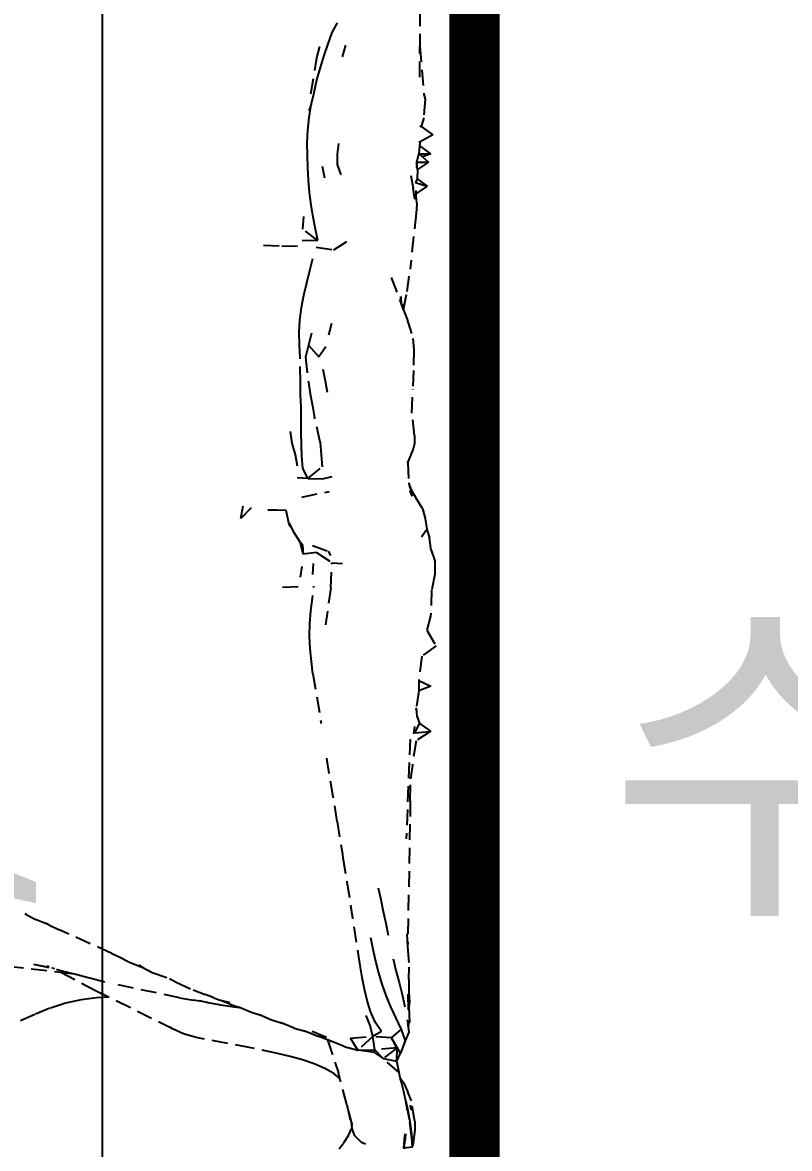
# Model space of a CAD drawing. Header units: millimetres. Extents: x 0 to 460473, y -68369 to 85219.
# Drawn here: x 229778.7 to 230084, y -30432 to -29983.7 of the extents above; entities that cross this region are included whole.
import ezdxf

# ---------------------------------------------------------------- set-up
doc = ezdxf.new("R2010")
doc.units = ezdxf.units.MM
doc.header["$LTSCALE"] = 50
doc.linetypes.add('HIDDEN2', pattern=[0.1875, 0.125, -0.0625])
for name, color, linetype in [('DIM', 7, 'Continuous'), ('fur', 6, 'Continuous'), ('hid', 8, 'HIDDEN2'), ('text', 7, 'Continuous')]:
    doc.layers.add(name, color=color, linetype=linetype)
doc.styles.add('N 맑은고딕', font='malgun.ttf')
doc.styles.add('맑은 고딕', font='malgun.ttf')
doc.dimstyles.new('DH IN40', dxfattribs={"dimscale": 40, "dimtxt": 2.5, "dimasz": 1, "dimexe": 1.5, "dimexo": 1.5, "dimtad": 1, "dimdec": 7, "dimlunit": 6, "dimtxsty": '맑은 고딕', "dimblk": 'ARCHTICK', "dimcen": 2.5, "dimclrd": 256, "dimclre": 256, "dimclrt": 256, "dimadec": 0, "dimazin": 0, "dimtfac": 1, "dimtdec": 7, "dimtix": 1, "dimtmove": 0, "dimatfit": 3, "dimldrblk": 'ARCHTICK', "dimfxl": 1, "dimtfillclr": 1, "dimlwd": -1, "dimlwe": -1, "dimarcsym": 0})

# ---------------------------------------------------------------- blocks, each defined once
blk = doc.blocks.new('_ArchTick')
at = {"color": 0, "linetype": 'ByBlock', "const_width": 0.15}
blk.add_lwpolyline([(-0.5, -0.5), (0.5, 0.5)], dxfattribs=at)
blk = doc.blocks.new('*D439')
at = {"layer": 'Defpoints', "color": 0, "transparency": 16777216}
for p in [(229959, -29637.76), (229810.33, -30857.76), (229959, -30857.76)]:
    blk.add_point(p, dxfattribs=at)
at = {"layer": 'DIM', "transparency": 16777216}
for p, q in [((229899, -29637.76), (229750.33, -29637.76)), ((229810.33, -29637.76), (229810.33, -30857.76)), ((229899, -30857.76), (229750.33, -30857.76))]:
    blk.add_line(p, q, dxfattribs=at)
at = {"layer": 'DIM', "transparency": 16777216, "xscale": 40, "yscale": 40, "zscale": 40}
for p, rotation in [((229810.33, -29637.76), 90), ((229810.33, -30857.76), 270)]:
    blk.add_blockref('_ArchTick', p, dxfattribs=dict(at, rotation=rotation))
at = {"layer": 'DIM', "transparency": 16777216, "insert": (229725.01, -30247.76), "char_height": 100, "attachment_point": 5, "rotation": 90, "style": '맑은 고딕'}
blk.add_mtext('1,220', dxfattribs=at)

msp = doc.modelspace()

# ---------------------------------------------------------------- linework, layer by layer
at = {"layer": 'fur', "color": 40, "lineweight": 50, "true_color": 0xf8d731}
for p, q in [((229958.99865146, -29787.76328172), (229958.97565495, -30359.92729749)), ((229958.97565495, -30359.92729749), (229958.99865146, -30511.69362557))]:
    msp.add_line(p, q, dxfattribs=at)
at = {"layer": 'fur', "color": 40, "lineweight": 50, "true_color": 0xf8d731, "const_width": 20}
msp.add_lwpolyline([(227948.79534532, -29852.15140199), (229958.57693828, -29852.15140199), (229958.57693828, -31062.19639215), (227948.79534532, -31062.19639215)], close=True, dxfattribs=at)
at = {"layer": 'hid'}
for p, q in [((229936.90256386, -29969.46490976), (229936.86880074, -29993.15484)), ((229901.94721241, -29987.6780401), (229904.08088797, -29983.75338838)), ((229956.96196115, -29983.58054399), (229958.97565495, -30359.92729749)), ((229900.32012648, -29992.13659513), (229901.94721241, -29987.6780401)), ((229895.85447219, -29997.75179979), (229896.97796802, -29993.19692554)), ((229898.78702627, -29996.81473474), (229900.32012648, -29992.13659513)), ((229907.22640967, -29992.68827762), (229905.99126415, -29997.34853239)), ((229936.83990672, -30005.38043551), (229936.86880074, -29993.15484)), ((229936.86880074, -29993.15484), (229938.55974197, -30012.68670396)), ((229893.49983023, -30012.08579625), (229895.85447219, -29997.75179979)), ((229897.28258836, -30001.63994214), (229898.78702627, -29996.81473474)), ((229895.90079847, -30006.54670121), (229897.28258836, -30001.63994214)), ((229894.72397742, -30011.5120285), (229895.90079847, -30006.54670121)), ((229893.63181016, -30016.49574257), (229894.72397742, -30011.5120285)), ((229938.45966042, -30012.3619413), (229938.55974197, -30012.68670396)), ((229938.55974197, -30012.68670396), (229939.01490933, -30014.1637131)), ((229893.6227335, -30016.19245738), (229892.68961279, -30018.83947417)), ((229892.82726583, -30021.48909913), (229893.63181016, -30016.49574257)), ((229939.01490933, -30014.1637131), (229938.40100268, -30021.68186966)), ((229892.31967634, -30026.50829227), (229892.82726583, -30021.48909913)), ((229938.40100268, -30021.68186966), (229937.32484952, -30025.05693757)), ((229892.05738289, -30031.51649562), (229892.31967634, -30026.50829227)), ((229936.89189881, -30024.7440073), (229937.32484952, -30025.05693757)), ((229937.32484952, -30025.05693757), (229942.00312162, -30028.43832239)), ((229892.0977101, -30036.51439604), (229892.05738289, -30031.51649562)), ((229904.53648536, -30031.85200142), (229903.94690834, -30036.13329315)), ((229936.92134015, -30031.23429342), (229936.43363516, -30031.50262629)), ((229936.92134015, -30031.23429342), (229936.78391523, -30032.70149153)), ((229942.00312162, -30028.43832239), (229936.92134015, -30031.23429342)), ((229903.94690834, -30036.13329315), (229903.97690378, -30040.22897357)), ((229935.61542624, -30039.30736292), (229936.48529397, -30035.98691224)), ((229936.78391523, -30032.70149153), (229936.48529397, -30035.98691224)), ((229936.48529397, -30035.98691224), (229941.24656999, -30035.89833342)), ((229936.48529397, -30035.98691224), (229937.88372224, -30037.17159871)), ((229941.24656999, -30035.89833342), (229936.78391523, -30032.70149153)), ((229941.24656999, -30035.89833342), (229937.88372224, -30037.17159871)), ((229892.22335766, -30041.50336724), (229892.0977101, -30036.51439604)), ((229897.98381507, -30040.8573997), (229898.87701259, -30045.52182849)), ((229903.97690378, -30040.22897357), (229905.41301874, -30044.35141519)), ((229935.68207094, -30039.83268293), (229935.54677002, -30041.1370319)), ((229935.61542624, -30039.30736292), (229940.34070773, -30039.25304796)), ((229935.68207094, -30039.83268293), (229935.61542624, -30039.30736292)), ((229935.8332634, -30041.024442), (229935.68207094, -30039.83268293)), ((229940.34070773, -30039.25304796), (229935.97870434, -30042.17086527)), ((229937.88372224, -30037.17159871), (229940.34070773, -30039.25304796)), ((229892.46832041, -30046.47001542), (229892.22335766, -30041.50336724)), ((229933.26145085, -30044.61067928), (229934.22230475, -30049.63185376)), ((229935.54677002, -30041.1370319), (229935.8332634, -30041.024442)), ((229935.54677002, -30041.1370319), (229935.97870434, -30042.17086527)), ((229935.97870434, -30042.17086527), (229935.82406119, -30045.8854428)), ((229935.97870434, -30042.17086527), (229935.8332634, -30041.024442)), ((229892.89225595, -30051.40239975), (229892.46832041, -30046.47001542)), ((229934.82887918, -30054.00404907), (229934.22230475, -30049.63185376)), ((229935.82406119, -30045.8854428), (229935.10017126, -30047.40140065)), ((229935.10017126, -30047.40140065), (229939.76012935, -30048.77309101)), ((229939.76012935, -30048.77309101), (229935.22763172, -30051.8322483)), ((229935.82406119, -30045.8854428), (229939.76012935, -30048.77309101)), ((229893.53315849, -30056.30733599), (229892.89225595, -30051.40239975)), ((229935.21348736, -30050.54440311), (229935.22763172, -30051.8322483)), ((229935.22763172, -30051.8322483), (229935.24314952, -30053.24514552)), ((229935.24314952, -30053.24514552), (229935.59476272, -30056.1647064)), ((229894.37236422, -30061.17972554), (229893.53315849, -30056.30733599)), ((229935.59476272, -30056.1647064), (229935.37912884, -30059.61217377)), ((229890.23166051, -30065.92327558), (229890.69025744, -30060.96611138)), ((229895.28755839, -30066.01660959), (229894.37236422, -30061.17972554)), ((229935.37912884, -30059.61217377), (229932.95316439, -30081.85787245)), ((229896.24141335, -30070.53027211), (229890.23166051, -30065.92327558)), ((229896.24141335, -30070.53027211), (229895.28755839, -30066.01660959)), ((229896.24141335, -30070.53027211), (229888.89319736, -30070.67731347)), ((229902.55711967, -30074.21600143), (229909.56338765, -30069.81685998)), ((229880.79942808, -30072.67576564), (229873.99412954, -30072.41919617)), ((229888.14931048, -30072.91598251), (229880.79942808, -30072.67576564)), ((229895.58417995, -30073.09578191), (229902.55711967, -30074.21600143)), ((229893.01123785, -30082.46579839), (229894.22871939, -30077.68254243)), ((229891.859413, -30087.34547924), (229893.01123785, -30082.46579839)), ((229925.41764356, -30085.189128), (229929.38753578, -30095.62602437)), ((229931.75934592, -30090.8086916), (229932.95316439, -30081.85787245)), ((229890.67425987, -30092.24193538), (229891.859413, -30087.34547924)), ((229889.7034075, -30097.17722566), (229890.67425987, -30092.24193538)), ((229929.35237859, -30092.79073833), (229929.48348848, -30095.87828521)), ((229929.38753578, -30095.62602437), (229929.35237859, -30092.79073833)), ((229930.31000699, -30098.05121271), (229931.75934592, -30090.8086916)), ((229889.103832, -30102.16265688), (229889.7034075, -30097.17722566)), ((229929.38753578, -30095.62602437), (229929.48348848, -30095.87828521)), ((229929.48348848, -30095.87828521), (229930.14867023, -30097.62705636)), ((229930.29156911, -30095.66755524), (229930.14867023, -30097.62705636)), ((229930.14867023, -30097.62705636), (229930.31000699, -30098.05121271)), ((229930.31000699, -30098.05121271), (229931.65202891, -30101.57940515)), ((229888.84787092, -30107.14777109), (229889.103832, -30102.16265688)), ((229901.68058628, -30103.5742645), (229900.51809638, -30108.18461609)), ((229931.65202891, -30101.57940515), (229934.09199123, -30109.53966325)), ((229888.88519858, -30112.11795925), (229888.84787092, -30107.14777109)), ((229893.77478842, -30107.42468225), (229892.53797648, -30112.11375883)), ((229889.2038168, -30117.05882368), (229888.88519858, -30112.11795925)), ((229892.53797648, -30112.11375883), (229891.35182351, -30116.98392928)), ((229892.53797648, -30112.11375883), (229896.62002244, -30116.84911935)), ((229934.09199123, -30109.53966325), (229934.44493756, -30113.90504277)), ((229889.29713594, -30126.95933558), (229889.2038168, -30117.05882368)), ((229891.35182351, -30116.98392928), (229892.46732056, -30126.84819599)), ((229899.40559888, -30112.80933896), (229896.62002244, -30116.84911935)), ((229934.44493756, -30113.90504277), (229934.36428316, -30122.19264357)), ((229898.24944135, -30121.74113731), (229899.16630193, -30126.3593614)), ((229934.36428316, -30122.19264357), (229934.02900081, -30129.70041795)), ((229889.38312287, -30131.94931066), (229889.29713594, -30126.95933558)), ((229892.46732056, -30126.84819599), (229893.25753374, -30131.57568401)), ((229899.16630193, -30126.3593614), (229900.00750735, -30130.92982214)), ((229933.69771785, -30139.16478552), (229934.02900081, -30129.70041795)), ((229889.55243046, -30136.97199096), (229889.38312287, -30131.94931066)), ((229893.25753374, -30131.57568401), (229894.07907548, -30136.29057076)), ((229889.64108364, -30142.00245128), (229889.55243046, -30136.97199096)), ((229894.07907548, -30136.29057076), (229894.97727224, -30141.03974778)), ((229934.70689773, -30148.08064074), (229933.69771785, -30139.16478552)), ((229889.6630803, -30146.95619438), (229889.64108364, -30142.00245128)), ((229897.16060691, -30150.82374406), (229894.97727224, -30141.03974778)), ((229886.09428963, -30151.19029075), (229885.36573374, -30146.51928394)), ((229889.71007315, -30151.78045073), (229889.6630803, -30146.95619438)), ((229934.70689773, -30148.08064074), (229934.79021839, -30151.65051488)), ((229887.32243621, -30155.8181177), (229886.09428963, -30151.19029075)), ((229889.88437998, -30156.48310604), (229889.71007315, -30151.78045073)), ((229897.16060691, -30150.82374406), (229897.52455157, -30155.77311502)), ((229934.22497101, -30153.8377353), (229934.79021839, -30151.65051488)), ((229888.16130865, -30160.35169923), (229887.32243621, -30155.8181177)), ((229890.25832312, -30161.09878082), (229889.88437998, -30156.48310604)), ((229897.52455157, -30155.77311502), (229897.96281826, -30160.6061817)), ((229932.036245, -30159.00960393), (229934.22497101, -30153.8377353)), ((229892.31534367, -30165.3088238), (229890.25832312, -30161.09878082)), ((229892.31534367, -30165.3088238), (229897.96281826, -30160.6061817)), ((229931.999976, -30158.37596635), (229932.036245, -30159.00960393)), ((229932.036245, -30159.00960393), (229932.48994918, -30166.93604248)), ((229892.31534367, -30165.3088238), (229888.02332963, -30165.0340789)), ((229892.31534367, -30165.3088238), (229898.1331257, -30165.40633183)), ((229898.1331257, -30165.40633183), (229901.92454919, -30164.41071177)), ((229889.84838545, -30172.64910945), (229900.88004134, -30170.37121002)), ((229932.48994918, -30166.93604248), (229932.51823053, -30167.43013185)), ((229932.48994918, -30166.93604248), (229932.73883607, -30168.02664505)), ((229932.51823053, -30167.43013185), (229932.73883607, -30168.02664505)), ((229932.6798633, -30168.41844193), (229932.66644186, -30168.336376)), ((229932.6798633, -30168.41844193), (229932.92877817, -30168.85895618)), ((229932.73883607, -30168.02664505), (229933.37643337, -30169.75069601)), ((229932.73883607, -30168.02664505), (229932.92877817, -30168.85895618)), ((229932.92877817, -30168.85895618), (229932.94317813, -30168.92205567)), ((229932.94317813, -30168.92205567), (229933.37643337, -30169.75069601)), ((229932.94317813, -30168.92205567), (229933.50624046, -30171.38934999)), ((229933.02121475, -30170.50564918), (229932.959484, -30170.12819399)), ((229933.11526703, -30170.6354191), (229933.02121475, -30170.50564918)), ((229933.15369013, -30170.70951202), (229933.11526703, -30170.6354191)), ((229933.20845891, -30170.87345163), (229933.15369013, -30170.70951202)), ((229933.50624046, -30171.38934999), (229933.20845891, -30170.87345163)), ((229933.37643337, -30169.75069601), (229935.14016518, -30172.7435266)), ((229933.10411566, -30171.0125501), (229933.55643697, -30172.00355666)), ((229933.52770592, -30171.48340989), (229933.50624046, -30171.38934999)), ((229933.94897419, -30172.28829157), (229933.52770592, -30171.48340989)), ((229933.52770592, -30171.48340989), (229933.66425707, -30172.08176617)), ((229933.94897419, -30172.28829157), (229933.98654703, -30172.31554579)), ((229937.88841395, -30177.20828981), (229935.14016518, -30172.7435266)), ((229865.5440811, -30181.21120419), (229866.52226569, -30176.18372907)), ((229869.65112326, -30176.97317157), (229865.5440811, -30181.21120419)), ((229879.92789394, -30177.89492752), (229876.38176648, -30177.84627918)), ((229883.63999615, -30177.98091739), (229879.92789394, -30177.89492752)), ((229884.73782922, -30182.88717453), (229883.63999615, -30177.98091739)), ((229937.88841395, -30177.20828981), (229938.99291267, -30181.1554891)), ((229885.22672502, -30184.31630644), (229884.73782922, -30182.88717453)), ((229884.73782922, -30182.88717453), (229886.49122927, -30186.17315001)), ((229938.99291267, -30181.1554891), (229939.60615276, -30185.44017551)), ((229889.19015221, -30190.53909752), (229886.49122927, -30186.17315001)), ((229937.52513586, -30188.52743646), (229939.60615276, -30185.44017551)), ((229939.60615276, -30185.44017551), (229940.74031363, -30189.0193223)), ((229890.16433741, -30191.7218215), (229889.19015221, -30190.53909752)), ((229890.37097266, -30195.4307192), (229889.19015221, -30190.53909752)), ((229890.16433741, -30191.7218215), (229890.37097266, -30195.4307192)), ((229894.13973292, -30191.94801052), (229900.3544546, -30194.18084123)), ((229941.42454293, -30193.71998307), (229940.74031363, -30189.0193223)), ((229895.76215289, -30194.76460811), (229890.37097266, -30195.4307192)), ((229895.76215289, -30194.76460811), (229901.88255557, -30198.83236493)), ((229900.3544546, -30194.18084123), (229901.27931397, -30195.87544931)), ((229941.42454293, -30193.71998307), (229942.80166686, -30198.03798231)), ((229889.384456, -30204.57356919), (229890.03369061, -30200.2211608)), ((229894.29604249, -30203.47877679), (229894.46535008, -30199.10330568)), ((229901.4112939, -30208.75430165), (229901.88255557, -30198.83236493)), ((229901.88255557, -30198.83236493), (229906.00859484, -30199.04459216)), ((229942.80166686, -30198.03798231), (229942.76967172, -30203.28855557)), ((229942.76967172, -30203.28855557), (229941.56118881, -30209.54670294)), ((229888.36661077, -30208.41874302), (229882.00024549, -30208.70775352)), ((229893.44683828, -30217.97977324), (229894.6743183, -30208.07457219)), ((229901.4112939, -30208.75430165), (229899.27095269, -30223.46967838)), ((229941.56118881, -30209.54670294), (229941.16324932, -30220.0477438)), ((229893.02856855, -30223.00286301), (229893.44683828, -30217.97977324)), ((229941.16324932, -30220.0477438), (229939.65481203, -30225.67145499)), ((229892.92258467, -30228.05251586), (229893.02856855, -30223.00286301)), ((229893.24786854, -30233.07421869), (229892.92258467, -30228.05251586)), ((229939.65481203, -30225.67145499), (229943.29992443, -30231.89125695)), ((229957.21325627, -30307.05861834), (229954.33136115, -30228.16769581)), ((229893.73246152, -30238.05172458), (229893.24786854, -30233.07421869)), ((229943.29992443, -30231.89125695), (229937.6204547, -30236.00454481)), ((229894.30104173, -30243.00344671), (229893.73246152, -30238.05172458)), ((229937.6204547, -30236.00454481), (229936.39197483, -30245.71739802)), ((229894.30104173, -30243.00344671), (229897.52036073, -30262.49539281)), ((229936.39197483, -30245.71739802), (229936.46929641, -30249.74416105)), ((229936.39197483, -30245.71739802), (229941.24856968, -30248.00527017)), ((229936.46929641, -30249.74416105), (229935.43840099, -30256.60764847)), ((229941.24856968, -30248.00527017), (229936.46929641, -30249.74416105)), ((229935.43840099, -30256.60764847), (229935.30813964, -30257.47490148)), ((229935.43840099, -30256.60764847), (229935.64208886, -30259.85057312)), ((229935.64208886, -30259.85057312), (229936.77591645, -30262.67884737)), ((229897.56056959, -30262.76218156), (229897.52036073, -30262.49539281)), ((229897.56548556, -30262.7993844), (229897.56056959, -30262.76218156)), ((229934.5007584, -30266.9483704), (229934.80699565, -30263.97108238)), ((229936.77591645, -30262.67884737), (229934.7535573, -30266.57131562)), ((229941.17291452, -30265.91280624), (229936.77591645, -30262.67884737)), ((229933.0298194, -30269.0008399), (229931.40273348, -30308.74435801)), ((229934.7535573, -30266.57131562), (229941.17291452, -30265.91280624)), ((229941.17291452, -30265.91280624), (229935.33880164, -30269.72076402)), ((229935.33880164, -30269.72076402), (229933.87035826, -30279.34272025)), ((229899.93952225, -30277.55025777), (229899.78814208, -30276.66013847)), ((229902.39481101, -30291.9874186), (229899.93952225, -30277.55025777)), ((229933.87035826, -30279.34272025), (229933.11215944, -30284.8120669)), ((229933.05281591, -30293.53620054), (229933.11215944, -30284.8120669)), ((229933.11215944, -30284.8120669), (229933.11513976, -30284.37392688)), ((229903.91024725, -30301.76446701), (229902.39481101, -30291.9874186)), ((229933.05281591, -30293.53620054), (229931.99165236, -30351.74793741)), ((229903.91024725, -30301.76446701), (229905.87969193, -30313.94236908)), ((229957.21325627, -30307.05861834), (229958.97565495, -30359.92729749)), ((229905.87969193, -30313.94236908), (229906.25722371, -30316.31205782)), ((229906.25722371, -30316.31205782), (229907.84898167, -30325.93657657)), ((229907.84898167, -30325.93657657), (229909.34808705, -30335.49599201)), ((229920.32608443, -30328.23994935), (229921.32259957, -30332.94747875)), ((229910.1446326, -30340.23755576), (229909.34808705, -30335.49599201)), ((229921.32259957, -30332.94747875), (229922.31011608, -30337.65394152)), ((229779.67847092, -30338.58478684), (229783.84450411, -30340.8468224)), ((229780.44084168, -30338.93428155), (229779.67847092, -30338.58478684)), ((229789.1750269, -30342.93830643), (229783.84450411, -30340.8468224)), ((229913.10484914, -30359.17753167), (229910.1446326, -30340.23755576)), ((229922.31011608, -30337.65394152), (229923.26063821, -30342.36747601)), ((229787.18859701, -30342.08809041), (229787.88116367, -30342.34515888)), ((229789.1750269, -30342.93830643), (229787.88116367, -30342.34515888)), ((229789.1750269, -30342.93830643), (229792.9951127, -30344.77995009)), ((229814.18722362, -30354.35601616), (229792.9951127, -30344.77995009)), ((229923.26063821, -30342.36747601), (229924.19716247, -30347.08053828)), ((229917.23288811, -30348.04157911), (229918.18207711, -30352.72651718)), ((229931.62503301, -30346.52372001), (229931.99165236, -30351.74793741)), ((229814.18722362, -30354.35601616), (229816.69084292, -30355.50430457)), ((229918.18207711, -30352.72651718), (229919.21858617, -30357.41363636)), ((229931.99165236, -30351.74793741), (229932.56089071, -30359.85941583)), ((229783.04229276, -30358.66023688), (229792.54551439, -30360.7335108)), ((229783.04229276, -30358.66023688), (229790.80419612, -30360.22792792)), ((229816.69084292, -30355.50430457), (229821.55943595, -30357.92121106)), ((229821.55943595, -30357.92121106), (229826.6080924, -30359.91338133)), ((229824.94525445, -30358.97405368), (229826.6080924, -30359.91338133)), ((229913.91905867, -30363.92681271), (229913.10484914, -30359.17753167)), ((229919.21858617, -30357.41363636), (229920.37374385, -30362.04856309)), ((229926.23485263, -30356.46861791), (229927.35868174, -30361.16585757)), ((229772.80618257, -30359.39656313), (229793.73297084, -30361.85334833)), ((229788.35789861, -30359.34462081), (229789.29960892, -30359.61945886)), ((229790.80419612, -30360.22792792), (229790.39721136, -30359.99617535)), ((229790.80419612, -30360.22792792), (229791.4560291, -30360.35958025)), ((229792.54551439, -30360.7335108), (229799.33907267, -30362.5114994)), ((229807.76286715, -30369.19537318), (229793.73297084, -30361.85334833)), ((229793.73297084, -30361.85334833), (229799.33907267, -30362.5114994)), ((229799.33907267, -30362.5114994), (229805.44721926, -30364.11010422)), ((229799.81609639, -30362.56750153), (229800.33115187, -30362.62796856)), ((229826.6080924, -30359.91338133), (229830.26944486, -30361.98165841)), ((229830.26944486, -30361.98165841), (229837.22438731, -30364.35672575)), ((229920.37374385, -30362.04856309), (229921.71087387, -30366.6277351)), ((229927.35868174, -30361.16585757), (229928.58382878, -30365.89170439)), ((229932.53789421, -30364.78876376), (229932.56089071, -30359.85941583)), ((229805.44721926, -30364.11010422), (229814.22488456, -30366.32597636)), ((229841.24344285, -30372.02273271), (229814.22488456, -30366.32597636)), ((229837.22438731, -30364.35672575), (229839.86265281, -30365.86038612)), ((229839.86265281, -30365.86038612), (229846.60596078, -30368.92012964)), ((229914.7639302, -30368.57670512), (229913.91905867, -30363.92681271)), ((229921.71087387, -30366.6277351), (229923.31229702, -30371.16190937)), ((229928.58382878, -30365.89170439), (229929.76964847, -30370.69050722)), ((229932.53789421, -30364.78876376), (229932.53856077, -30369.59453592)), ((229808.12681181, -30372.03492782), (229801.97274758, -30372.87900889)), ((229812.95294045, -30371.77348214), (229807.76286715, -30369.19537318)), ((229812.95294045, -30371.77348214), (229808.12681181, -30372.03492782)), ((229813.00506738, -30371.77065827), (229812.95294045, -30371.77348214)), ((229838.41187342, -30384.41991298), (229813.00506738, -30371.77065827)), ((229841.24344285, -30372.02273271), (229846.79693174, -30372.94691579)), ((229846.60596078, -30368.92012964), (229851.35090594, -30370.7362496)), ((229854.58441426, -30371.85352023), (229851.35090594, -30370.7362496)), ((229854.58441426, -30371.85352023), (229857.28400377, -30373.01770884)), ((229915.85309792, -30373.13806163), (229914.7639302, -30368.57670512)), ((229923.31229702, -30371.16190937), (229925.15568339, -30375.67550915)), ((229929.76964847, -30370.69050722), (229930.82082197, -30375.63202218)), ((229932.34792309, -30376.81906547), (229932.1786155, -30370.56431279)), ((229932.1786155, -30370.56431279), (229932.48183936, -30375.75146125)), ((229932.53856077, -30369.59453592), (229932.72786532, -30373.79009866)), ((229789.62695818, -30376.16981882), (229783.63386947, -30378.62933389)), ((229795.77035737, -30374.20307459), (229789.62695818, -30376.16981882)), ((229801.97274758, -30372.87900889), (229795.77035737, -30374.20307459)), ((229852.41274448, -30373.89529426), (229846.79693174, -30372.94691579)), ((229849.08546933, -30373.13741852), (229852.41274448, -30373.89529426)), ((229852.41274448, -30373.89529426), (229857.65228111, -30374.88549867)), ((229861.57535124, -30374.76135162), (229857.28400377, -30373.01770884)), ((229857.65228111, -30374.88549867), (229862.95980739, -30375.6522615)), ((229858.59069324, -30373.40166222), (229858.45335058, -30373.37191321)), ((229858.49146153, -30373.28590329), (229861.0483039, -30373.86084992)), ((229861.09732701, -30373.94460974), (229858.72588404, -30373.43094512)), ((229861.57535124, -30374.76135162), (229864.85685226, -30375.78623597)), ((229862.95980739, -30375.6522615), (229865.02033159, -30375.85901481)), ((229865.02033159, -30375.85901481), (229864.85685226, -30375.78623597)), ((229869.41515914, -30377.8155342), (229865.02033159, -30375.85901481)), ((229917.24022033, -30377.53934292), (229915.85309792, -30373.13806163)), ((229925.15568339, -30375.67550915), (229927.23736686, -30380.17502165)), ((229932.46568195, -30375.88027096), (229932.34792309, -30376.81906547)), ((229932.48183936, -30375.75146125), (229932.46568195, -30375.88027096)), ((229932.46568195, -30375.88027096), (229932.65321, -30378.68304124)), ((229932.72786532, -30373.79009866), (229932.48183936, -30375.75146125)), ((229783.63386947, -30378.62933389), (229777.70410447, -30381.23785514)), ((229873.92841059, -30379.18710738), (229869.41515914, -30377.8155342)), ((229873.92841059, -30379.18710738), (229873.07226972, -30378.79074982)), ((229877.84421078, -30380.99995973), (229873.92841059, -30379.18710738)), ((229882.99259664, -30382.49575334), (229877.84421078, -30380.99995973)), ((229917.0909097, -30383.06483941), (229915.53381313, -30379.12766567)), ((229919.07860745, -30381.69977992), (229917.24022033, -30377.53934292)), ((229927.23736686, -30380.17502165), (229929.42303451, -30384.59485482)), ((229931.86366339, -30380.68932297), (229932.03639586, -30382.05907063)), ((229932.03639586, -30382.05907063), (229932.49723372, -30381.39676138)), ((229932.49723372, -30381.39676138), (229932.39579749, -30382.39948326)), ((229932.65321, -30378.68304124), (229932.79152231, -30381.91425266)), ((229838.41187342, -30384.41991298), (229837.33542364, -30383.70563373)), ((229842.82686875, -30386.39636244), (229838.41187342, -30384.41991298)), ((229882.99259664, -30382.49575334), (229881.74295128, -30381.93959391)), ((229886.76118822, -30384.17297939), (229882.99259664, -30382.49575334)), ((229886.76118822, -30384.17297939), (229891.7877089, -30385.51927255)), ((229890.53061505, -30385.02073914), (229891.7877089, -30385.51927255)), ((229891.7877089, -30385.51927255), (229896.29540514, -30387.30691725)), ((229893.94509585, -30385.28669353), (229900.22980688, -30387.9806796)), ((229918.14741572, -30387.44237772), (229917.0909097, -30383.06483941)), ((229921.5525646, -30385.46959042), (229918.14741572, -30387.44237772)), ((229921.5525646, -30385.46959042), (229919.07860745, -30381.69977992)), ((229925.52262759, -30387.95921515), (229929.42303451, -30384.59485482)), ((229929.42303451, -30384.59485482), (229931.05878578, -30389.22369555)), ((229932.50023327, -30385.73724545), (229931.05878578, -30389.22369555)), ((229932.03639586, -30382.05907063), (229932.12170594, -30382.73556934)), ((229932.39579749, -30382.39948326), (229932.12170594, -30382.73556934)), ((229932.12170594, -30382.73556934), (229932.25492846, -30383.79200787)), ((229932.39579749, -30382.39948326), (229932.25492846, -30383.79200787)), ((229932.25492846, -30383.79200787), (229932.50023327, -30385.73724545)), ((229932.79152231, -30381.91425266), (229932.39579749, -30382.39948326)), ((229847.84310599, -30387.84039789), (229842.82686875, -30386.39636244)), ((229869.57080214, -30391.92051163), (229847.84310599, -30387.84039789)), ((229900.12239141, -30388.79196987), (229896.29540514, -30387.30691725)), ((229900.58613961, -30388.97192622), (229900.12239141, -30388.79196987)), ((229900.12239141, -30388.79196987), (229904.45483111, -30401.97066374)), ((229900.58613961, -30388.97192622), (229900.65092513, -30389.06880731)), ((229900.73211491, -30389.02857158), (229900.58613961, -30388.97192622)), ((229900.85176476, -30389.19728081), (229900.73211491, -30389.02857158)), ((229901.49234564, -30389.32357724), (229900.73211491, -30389.02857158)), ((229901.65868527, -30389.71345336), (229901.49234564, -30389.32357724)), ((229906.77114556, -30391.37200258), (229901.49234564, -30389.32357724)), ((229909.31009283, -30388.06625339), (229918.14741572, -30387.44237772)), ((229912.14799464, -30392.85217424), (229909.31009283, -30388.06625339)), ((229918.14741572, -30387.44237772), (229912.14799464, -30392.85217424)), ((229918.99861962, -30392.73751117), (229918.14741572, -30387.44237772)), ((229925.52262759, -30387.95921515), (229918.14741572, -30387.44237772)), ((229927.0480453, -30390.52776035), (229925.52262759, -30387.95921515)), ((229926.98098414, -30390.5778781), (229925.52262759, -30387.95921515)), ((229927.0480453, -30390.52776035), (229926.98098414, -30390.5778781)), ((229927.05704785, -30390.71446006), (229926.98098414, -30390.5778781)), ((229927.15767214, -30390.71235339), (229927.0480453, -30390.52776035)), ((229931.05878578, -30389.22369555), (229929.15107586, -30394.06890781)), ((229880.14652736, -30394.17574131), (229869.57080214, -30391.92051163)), ((229885.27174803, -30395.40712354), (229880.14652736, -30394.17574131)), ((229906.77114556, -30391.37200258), (229912.14799464, -30392.85217424)), ((229912.14799464, -30392.85217424), (229918.99861962, -30392.73751117)), ((229918.66333727, -30393.81578916), (229912.14799464, -30392.85217424)), ((229918.99861962, -30392.73751117), (229918.66333727, -30393.81578916)), ((229918.66333727, -30393.81578916), (229922.24845879, -30396.22036845)), ((229927.76861941, -30391.99217646), (229918.99861962, -30392.73751117)), ((229922.24845879, -30396.22036845), (229918.99861962, -30392.73751117)), ((229927.76861941, -30391.99217646), (229922.24845879, -30396.22036845)), ((229927.15767214, -30390.71235339), (229927.05704785, -30390.71446006)), ((229927.74755495, -30391.95435256), (229927.05704785, -30390.71446006)), ((229927.84671252, -30391.87258075), (229927.15767214, -30390.71235339)), ((229927.64263856, -30397.24914613), (229927.76861941, -30391.99217646)), ((229927.64263856, -30397.24914613), (229929.15107586, -30394.06890781)), ((229927.74755495, -30391.95435256), (229927.84671252, -30391.87258075)), ((229927.76861941, -30391.99217646), (229927.74755495, -30391.95435256)), ((229928.05208579, -30392.21839456), (229927.84671252, -30391.87258075)), ((229928.05208579, -30392.21839456), (229927.95945754, -30392.27885423)), ((229929.15107586, -30394.06890781), (229928.05208579, -30392.21839456)), ((229890.17666887, -30396.78572544), (229885.27174803, -30395.40712354)), ((229894.76830401, -30398.35838905), (229890.17666887, -30396.78572544)), ((229898.97233143, -30400.14561787), (229894.76830401, -30398.35838905)), ((229922.24845879, -30396.22036845), (229927.64263856, -30397.24914613)), ((229928.61949003, -30401.74485777), (229922.24845879, -30396.22036845)), ((229928.61949003, -30401.74485777), (229927.64263856, -30397.24914613)), ((229902.6544382, -30402.17911322), (229898.97233143, -30400.14561787)), ((229905.03698177, -30404.12767745), (229902.6544382, -30402.17911322)), ((229905.03698177, -30404.12767745), (229904.45483111, -30401.97066374)), ((229929.08860799, -30403.87100475), (229928.61949003, -30401.74485777)), ((229929.08860799, -30403.87100475), (229930.53819827, -30406.00292827)), ((229929.49569013, -30405.71599156), (229929.08860799, -30403.87100475)), ((229907.84899702, -30414.54689686), (229905.03698177, -30404.12767745)), ((229930.44487913, -30409.50150083), (229929.49569013, -30405.71599156)), ((229930.53819827, -30406.00292827), (229932.13462219, -30409.65019991)), ((229931.3294113, -30413.20740673), (229930.44487913, -30409.50150083)), ((229933.51174612, -30413.08560095), (229932.13462219, -30409.65019991)), ((229907.84899702, -30414.54689686), (229909.83684103, -30423.97043788)), ((229909.70501147, -30421.42389431), (229907.84899702, -30414.54689686)), ((229932.00596523, -30416.87882757), (229931.3294113, -30413.20740673)), ((229931.3294113, -30413.20740673), (229932.06463284, -30416.8805876)), ((229932.00914605, -30416.90451962), (229932.00596523, -30416.87882757)), ((229932.67787292, -30420.54030861), (229932.00914605, -30416.90451962)), ((229932.06463284, -30416.8805876), (229932.67787292, -30420.54030861)), ((229933.02687144, -30415.61021218), (229933.54812298, -30416.78499603)), ((229933.07797655, -30414.88828039), (229933.08423105, -30414.79992678)), ((229933.54577588, -30416.54630514), (229933.07797655, -30414.88828039)), ((229933.54309218, -30416.27338187), (229933.07797655, -30414.88828039)), ((229934.88953662, -30421.30900655), (229933.51174612, -30413.08560095)), ((229910.08597485, -30422.83545886), (229909.70501147, -30421.42389431)), ((229909.87161321, -30423.8898825), (229909.70501147, -30421.42389431)), ((229932.67787292, -30420.54030861), (229933.21179173, -30424.19899272)), ((229933.65705736, -30427.86323118), (229932.67787292, -30420.54030861)), ((229934.88953662, -30421.30900655), (229934.85420866, -30424.70410066)), ((229908.40489714, -30426.90318205), (229909.71336484, -30424.25649041)), ((229909.71336484, -30424.25649041), (229909.83684103, -30423.97043788)), ((229909.83684103, -30423.97043788), (229909.87161321, -30423.8898825)), ((229909.83684103, -30423.97043788), (229909.89600374, -30424.25090366)), ((229909.87161321, -30423.8898825), (229909.9773265, -30423.64498059)), ((229911.00083574, -30427.05698697), (229909.89600374, -30424.25090366)), ((229930.80202402, -30428.27720424), (229930.96991773, -30426.22927092)), ((229931.1148403, -30426.21233098), (229930.97288771, -30428.05973183)), ((229933.21179173, -30424.19899272), (229933.65705736, -30427.86323118)), ((229934.85420866, -30424.70410066), (229933.99433941, -30431.51429376)), ((229904.73212227, -30432.14240888), (229906.76381334, -30429.53661196)), ((229906.76381334, -30429.53661196), (229908.40489714, -30426.90318205)), ((229913.63510185, -30429.63715864), (229911.00083574, -30427.05698697)), ((229915.28730411, -30430.26391438), (229913.63510185, -30429.63715864)), ((229930.50262755, -30431.94604696), (229931.19208513, -30427.99758821)), ((229930.92813898, -30428.3274702), (229930.50262755, -30431.94604696)), ((229930.50262755, -30431.94604696), (229930.77342169, -30428.63427795)), ((229930.77342169, -30428.63427795), (229930.78388501, -30428.50631315)), ((229930.78388501, -30428.50631315), (229930.94620742, -30428.12277282)), ((229930.78388501, -30428.50631315), (229930.79705296, -30428.34527124)), ((229930.79705296, -30428.34527124), (229930.80202402, -30428.27720424)), ((229930.94620742, -30428.12277282), (229930.92813898, -30428.3274702)), ((229930.94620742, -30428.12277282), (229930.97288771, -30428.05973183)), ((229933.99433941, -30431.51429376), (229933.65705736, -30427.86323118)), ((229930.50262755, -30431.94604696), (229930.48753931, -30432.13057371)), ((229933.99433941, -30431.51429376), (229930.50262755, -30431.94604696))]:
    msp.add_line(p, q, dxfattribs=at)

# ---------------------------------------------------------------- texts
at = {"layer": 'text', "insert": (230011.78639036, -30228.87309965), "char_height": 100, "attachment_point": 1, "style": 'N 맑은고딕'}
msp.add_mtext_dynamic_manual_height_columns('수납장4자', width=2503.2681092748, gutter_width=500, heights=[131.04619565], dxfattribs=at)

# ---------------------------------------------------------------- dimensions: what is measured, and where the dimension line sits
at = {"layer": 'DIM'}
dim = msp.add_linear_dim(base=(229810.3343327804, -30857.76328172), p1=(229958.9986514582, -29637.76328172), p2=(229958.9986514582, -30857.76328172), angle=90, dimstyle='DH IN40', dxfattribs=at)
dim.commit()
dim.dimension.update_dxf_attribs({"geometry": '*D439', "text_midpoint": (229725.0082458239, -30247.7632817201)})

doc.saveas('drawing.dxf')
